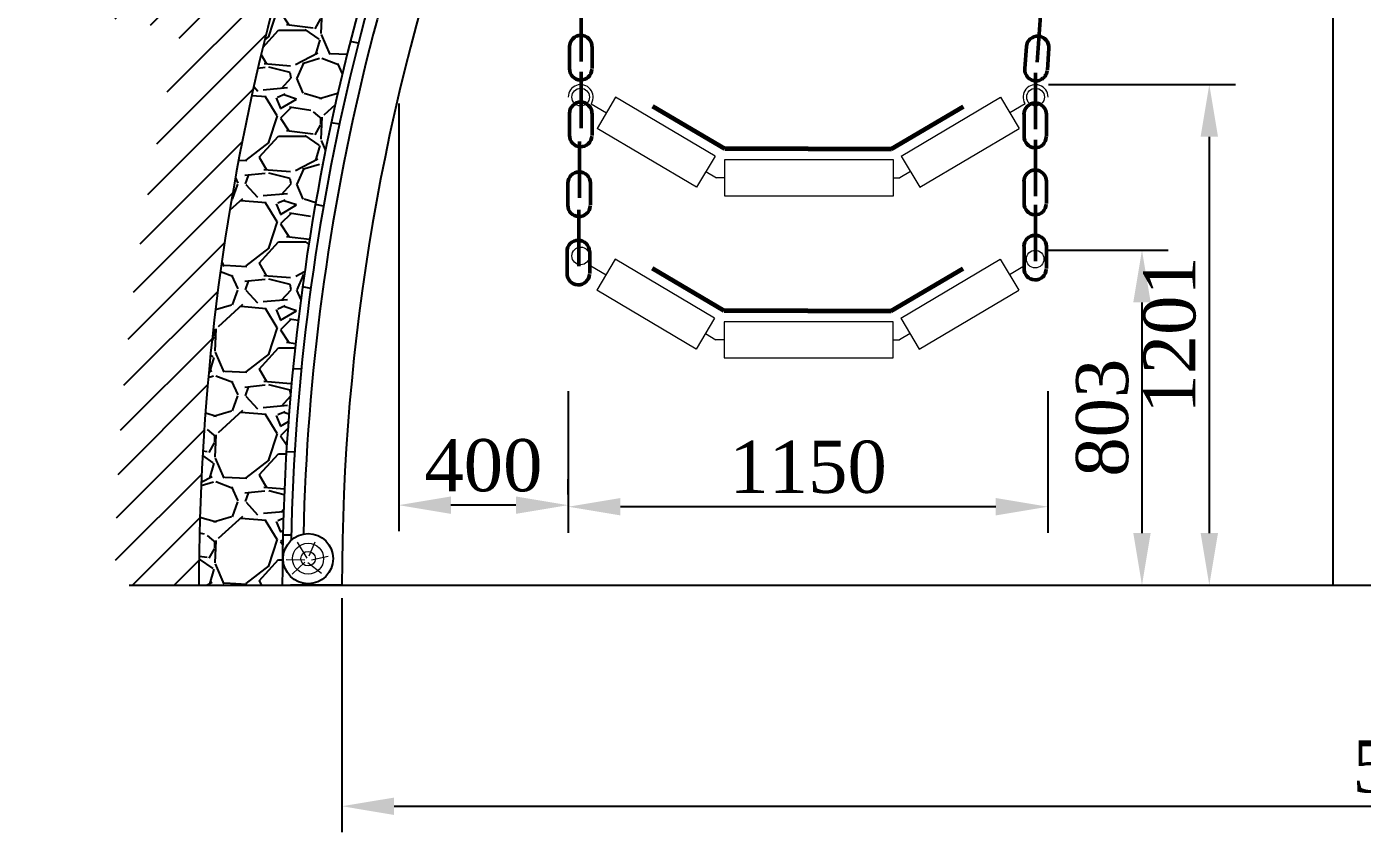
# Model space of a CAD drawing. Header units: millimetres. Extents: x -46762 to 161452, y -66984 to 31524.
# Drawn here: x -172 to 3030, y 9912 to 11845 of the extents above; entities that cross this region are included whole.
import ezdxf

# ---------------------------------------------------------------- set-up
doc = ezdxf.new("R2010")
doc.units = ezdxf.units.MM
doc.header["$LTSCALE"] = 0.5
doc.styles.get("Standard").update_dxf_attribs({"font": 'TIMES.TTF'})
doc.dimstyles.new('ISO-25', dxfattribs={"dimscale": 50, "dimtxt": 2.5, "dimasz": 2.5, "dimexe": 1.25, "dimexo": 0.625, "dimtad": 1, "dimdec": 0, "dimtxsty": 'Standard', "dimcen": 2.5, "dimadec": 0, "dimazin": 0, "dimtfac": 1, "dimtdec": 0, "dimtmove": 0, "dimatfit": 3, "dimfxl": 1, "dimarcsym": 0})

# ---------------------------------------------------------------- blocks, each defined once
blk = doc.blocks.new('*D28')
at = {"color": 0, "lineweight": -2}
for p, q in [((719.9, 11660.1), (719.9, 10634.4)), ((1126.1, 10722.4), (1126.1, 10759.4)), ((1001.1, 10696.9), (844.9, 10696.9))]:
    blk.add_line(p, q, dxfattribs=at)
at = {"color": 0}
for points in [[(844.9, 10717.7), (844.9, 10676.1), (719.9, 10696.9)], [(1001.1, 10717.7), (1001.1, 10676.1), (1126.1, 10696.9)]]:
    blk.add_solid(points, dxfattribs=at)
at = {"layer": 'Defpoints', "color": 0}
for p in [(719.9, 11691.4), (719.9, 10696.9), (1126.1, 10691.1)]:
    blk.add_point(p, dxfattribs=at)
at = {"color": 0, "lineweight": 15, "insert": (923, 10791.7), "char_height": 125, "attachment_point": 5}
blk.add_mtext('400', dxfattribs=at)
blk = doc.blocks.new('*D29')
at = {"color": 0, "lineweight": -2}
for p, q in [((1126.4, 10970.3), (1126.4, 10630.7)), ((2276.4, 10970.3), (2276.4, 10630.7)), ((2151.4, 10693.2), (1251.4, 10693.2))]:
    blk.add_line(p, q, dxfattribs=at)
at = {"color": 0}
for points in [[(1251.4, 10714), (1251.4, 10672.3), (1126.4, 10693.2)], [(2151.4, 10714), (2151.4, 10672.3), (2276.4, 10693.2)]]:
    blk.add_solid(points, dxfattribs=at)
at = {"layer": 'Defpoints', "color": 0}
for p in [(1126.4, 11001.5), (2276.4, 11001.5), (1126.4, 10693.2)]:
    blk.add_point(p, dxfattribs=at)
at = {"color": 0, "lineweight": 15, "insert": (1701.4, 10788), "char_height": 125, "attachment_point": 5}
blk.add_mtext('1150', dxfattribs=at)
blk = doc.blocks.new('*D30')
at = {"color": 0, "lineweight": -2}
for p, q in [((3195.1, 14600), (7828.4, 14600)), ((7765.9, 14475), (7765.9, 10630)), ((73.9, 10505), (7828.4, 10505))]:
    blk.add_line(p, q, dxfattribs=at)
at = {"color": 0}
for points in [[(7745.1, 14475), (7786.8, 14475), (7765.9, 14600)], [(7745.1, 10630), (7786.8, 10630), (7765.9, 10505)]]:
    blk.add_solid(points, dxfattribs=at)
at = {"layer": 'Defpoints', "color": 0}
for p in [(3163.9, 14600), (42.7, 10505), (7765.9, 10505)]:
    blk.add_point(p, dxfattribs=at)
at = {"color": 0, "lineweight": 15, "insert": (7670.9, 12427.9), "char_height": 125, "attachment_point": 5, "rotation": 90}
blk.add_mtext('4095', dxfattribs=at)
blk = doc.blocks.new('*D31')
at = {"color": 0, "lineweight": -2}
for p, q in [((583.9, 10473.7), (583.9, 9912.2)), ((5743.9, 10473.7), (5743.9, 9912.2)), ((708.9, 9974.7), (5618.9, 9974.7))]:
    blk.add_line(p, q, dxfattribs=at)
at = {"color": 0}
for points in [[(708.9, 9995.5), (708.9, 9953.8), (583.9, 9974.7)], [(5618.9, 9995.5), (5618.9, 9953.8), (5743.9, 9974.7)]]:
    blk.add_solid(points, dxfattribs=at)
at = {"layer": 'Defpoints', "color": 0}
for p in [(583.9, 10505), (5743.9, 10505), (5743.9, 9974.7)]:
    blk.add_point(p, dxfattribs=at)
at = {"color": 0, "lineweight": 15, "insert": (3195.1, 10069.5), "char_height": 125, "attachment_point": 5}
blk.add_mtext('5160', dxfattribs=at)
blk = doc.blocks.new('*D44')
at = {"color": 0, "lineweight": -2}
for p, q in [((2277.9, 11705.7), (2725.7, 11705.7)), ((2663.2, 11580.7), (2663.2, 10630)), ((2277.9, 10505), (2725.7, 10505))]:
    blk.add_line(p, q, dxfattribs=at)
at = {"color": 0}
for points in [[(2642.4, 11580.7), (2684.1, 11580.7), (2663.2, 11705.7)], [(2642.4, 10630), (2684.1, 10630), (2663.2, 10505)]]:
    blk.add_solid(points, dxfattribs=at)
at = {"layer": 'Defpoints', "color": 0}
for p in [(2246.6, 11705.7), (2246.6, 10505), (2663.2, 10505)]:
    blk.add_point(p, dxfattribs=at)
at = {"color": 0, "insert": (2568.4, 11105.3), "char_height": 125, "attachment_point": 5, "rotation": 90}
blk.add_mtext('1201', dxfattribs=at)
blk = doc.blocks.new('*D45')
at = {"color": 0, "lineweight": -2}
for p, q in [((2277, 11308.4), (2564.3, 11308.4)), ((2501.8, 11183.4), (2501.8, 10630)), ((2277.9, 10505), (2564.3, 10505))]:
    blk.add_line(p, q, dxfattribs=at)
at = {"color": 0}
for points in [[(2481, 11183.4), (2522.6, 11183.4), (2501.8, 11308.4)], [(2481, 10630), (2522.6, 10630), (2501.8, 10505)]]:
    blk.add_solid(points, dxfattribs=at)
at = {"layer": 'Defpoints', "color": 0}
for p in [(2245.7, 11308.4), (2246.6, 10505), (2501.8, 10505)]:
    blk.add_point(p, dxfattribs=at)
at = {"color": 0, "insert": (2407, 10906.7), "char_height": 125, "attachment_point": 5, "rotation": 90}
blk.add_mtext('803', dxfattribs=at)

msp = doc.modelspace()

# ---------------------------------------------------------------- hatches: boundary and pattern name
h = msp.add_hatch()
h.set_pattern_fill('GRAVEL', color=256, scale=10, style=0)
h.set_pattern_definition([(228.0128, (2492.245, 33310.203), (-2032.001727, -2286.002809), [34.172, -3383.05]), (184.9697, (2469.385, 33284.803), (3048.0049306, 253.9982075), [58.6405, -5805.4]), (132.5104, (2410.965, 33279.723), (2539.998152, -2794.002729), [41.3482, -4093.47]), (267.2737, (2311.905, 33216.223), (253.998897, 5079.9983653), [53.4005, -5286.64]), (292.8337, (2309.365, 33162.883), (-1270.0036056, 3048.001733), [52.3634, -5183.98]), (357.2737, (2329.685, 33114.623), (-5079.9983653, 253.998897), [53.4005, -5286.64]), (37.6942, (2383.025, 33112.083), (-3302.002086, -2539.9977357), [70.6194, -6991.31]), (72.2553, (2438.905, 33155.263), (1778.0035565, 5588.0016206), [66.672, -6600.53]), (121.4296, (2459.225, 33218.763), (-2032.0005235, 3301.996116), [53.5813, -5304.55]), (175.2364, (2431.285, 33264.483), (2793.997805, -253.997616), [61.1713, -2997.39]), (222.3974, (2370.325, 33269.563), (-3048.0000917, -2793.996365), [79.1078, -7831.68]), (138.8141, (2563.365, 33213.683), (-1777.998867, 1523.997656), [27.0005, -2673.06]), (171.4692, (2543.045, 33231.463), (3301.9949596, -508.00128), [51.3682, -5085.46]), (225, (2492.24, 33239.08), (-5e-14, -253.9998), [35.921, -323.289]), (203.1986, (2474.465, 33269.563), (1270.004283, 508.002227), [19.344, -1915.06]), (291.8014, (2456.685, 33261.943), (-254.00018, 762.00049), [27.3566, -1340.48]), (30.9638, (2466.845, 33236.543), (761.999195, 508.0004), [44.432, -1436.63]), (161.5651, (2504.945, 33259.4), (508.00023, -253.99962), [32.1287, -771.09]), (16.3895, (2309.365, 33261.943), (2540.001401, 761.998415), [45.0088, -4455.88]), (70.3462, (2352.545, 33274.643), (-1015.997169, -2793.996049), [37.76, -3738.22]), (293.1986, (2504.945, 33310.203), (-508.002227, 1270.004283), [38.688, -1895.72]), (343.6105, (2520.185, 33274.643), (-2540.001401, 761.998415), [45.0088, -4455.88]), (339.444, (2309.365, 33104.463), (-1270.001576, 507.999384), [43.4035, -2126.77]), (294.7751, (2350.005, 33089.223), (-1269.99704, 2793.998703), [36.3672, -3600.36]), (66.8014, (2507.485, 33056.203), (508.002227, 1270.004283), [38.688, -1895.72]), (17.354, (2522.725, 33091.763), (-3302.000178, -1015.998468), [42.5783, -4215.24]), (69.444, (2383.025, 33056.203), (-507.999384, -1270.001576), [21.7018, -2148.48]), (101.3099, (2492.245, 33056.203), (-253.99875, 1015.99675), [12.9515, -1282.2]), (165.9638, (2489.705, 33068.9), (762.00054, -253.99956), [52.3634, -994.905]), (186.009, (2438.905, 33081.603), (2539.9962544, 253.999407), [48.5267, -4804.14]), (303.6901, (2466.845, 33213.68), (-254.00009, 507.9995), [36.6324, -879.178]), (353.1572, (2487.165, 33183.203), (4318.0017857, -508.002275), [63.9557, -6331.6]), (60.9454, (2550.665, 33175.583), (-1015.997637, -1777.99576), [26.1508, -2588.94]), (90, (2563.36, 33198.44), (-254, 254), [15.24, -238.76]), (120.2564, (2433.825, 33089.223), (1015.997847, -1777.999103), [35.2867, -3493.39]), (48.0128, (2416.045, 33119.703), (2032.001727, 2286.002809), [68.3443, -3348.88]), (0, (2461.76, 33170.5), (254, 254), [66.04, -187.96]), (325.3048, (2527.805, 33170.503), (-2539.995599, 1778.000169), [40.161, -3975.93]), (254.0546, (2560.825, 33147.643), (-254.00065, -1016.00242), [36.983, -1812.17]), (207.646, (2550.665, 33112.083), (-4825.998305, -2540.0015975), [60.2145, -5961.25]), (175.4261, (2497.325, 33084.143), (-3302.0007605, 253.998771), [63.703, -6306.58]), (175.4261, (2497.325, 33084.143), (-3302.0007605, 253.998771), [63.703, -6306.58])])
h.paths.add_polyline_path([(447.82, 10776.38), (242.7, 10646.65, 0.0064377), (240.87, 10504.96), (440.87, 10504.96, -0.012802)])
h.paths.add_polyline_path([(473.56, 11092.88), (272.37, 11092.88, 0.0203253), (242.7, 10646.65), (447.82, 10776.38, -0.0149733)])
h.paths.add_polyline_path([(572.66, 11679.85), (352.4, 11607.25, 0.0236624), (272.37, 11092.88), (473.56, 11092.88, -0.0280855)])
h.paths.add_polyline_path([(632.08, 11916.12), (440.97, 11975.41, 0.0172078), (352.4, 11607.25), (572.66, 11679.85, -0.0114868)])
h.paths.add_polyline_path([(885.42, 12630.33), (653.46, 12595.57, 0.0298078), (440.97, 11975.41), (632.08, 11916.12, -0.0357714)])
h = msp.add_hatch()
h.set_pattern_fill('JIS_WOOD', color=256, scale=100, style=0)
h.set_pattern_definition([(45, (-8067.316, 33056.2), (-50, 50), [])])
h.paths.add_polyline_path([(264.62, 11015.61), (63.78, 11015.61, 0.022419), (40.87, 10504.96), (240.87, 10504.96, -0.0232364)])
h.paths.add_polyline_path([(301.57, 11320.02), (112.7, 11407.24, 0.0173063), (63.78, 11015.61), (264.62, 11015.61, -0.0139337)])
h.paths.add_polyline_path([(420.9, 11901.02), (154.55, 11843.26), (198.27, 11835.55, 0.0191537), (112.7, 11407.24), (301.57, 11320.02, -0.026965)])
edge = h.paths.add_edge_path()
edge.add_line((446.41, 11994.88), (-171.89, 12103.47))
edge.add_spline(control_points=[(-171.89, 12103.47), (-152.94, 12032.28), (-127.03, 11960.31), (-101.12, 11888.34)], knot_values=[2698.4600856, 2698.4600856, 2698.4600856, 2698.4600856, 2913.1516164, 2913.1516164, 2913.1516164, 2913.1516164], degree=3, periodic=0)
edge.add_line((-101.12, 11888.34), (154.55, 11843.26))
edge.add_line((154.55, 11843.26), (420.9, 11901.02))
edge.add_arc((5743.87, 10504.96), 5503, 164.29125, 165.30396, ccw=False)

# ---------------------------------------------------------------- linework, layer by layer
for p, q in [((2959.3, 14577.84), (2959.3, 10504.95)), ((623.36, 11805.14), (603.74, 11809.11)), ((577.92, 11610.85), (558.21, 11614.34)), ((539.75, 11414.45), (520.06, 11417.94)), ((509.05, 11216.78), (489.34, 11220.28)), ((486.33, 11022.96), (466.34, 11024.06)), ((470.53, 10824.26), (450.52, 10824.72)), ((462.23, 10624.54), (442.23, 10625)), ((583.87, 10504.96), (460.87, 10504.96))]:
    msp.add_line(p, q)
at = {"linetype": 'Continuous', "lineweight": 50}
for p, q in [((1157.37, 11896.55), (1157.37, 11761.37)), ((2259.92, 11894.25), (2250.15, 11759.42)), ((1157.32, 11736.51), (1157.32, 11601.33)), ((2246.92, 11734.16), (2246.92, 11598.98)), ((1153.47, 11568.97), (1153.47, 11433.79)), ((2246.92, 11573.41), (2246.92, 11438.23)), ((1151.54, 11405.27), (1151.54, 11270.09)), ((2246.92, 11417.08), (2246.92, 11281.9))]:
    msp.add_line(p, q, dxfattribs=at)
at = {"lineweight": 50}
for p, q in [((1129.54, 11743.97), (1129.54, 11796.86)), ((1183.61, 11743.97), (1183.61, 11796.86)), ((2221.14, 11744.07), (2224.96, 11796.83)), ((2275.07, 11740.17), (2278.89, 11792.92)), ((1129.5, 11583.93), (1129.5, 11636.82)), ((1183.57, 11583.93), (1183.57, 11636.82)), ((2219.1, 11581.58), (2219.1, 11634.46)), ((2273.17, 11581.58), (2273.17, 11634.46)), ((1125.64, 11416.38), (1125.64, 11469.27)), ((1179.71, 11416.38), (1179.71, 11469.27)), ((2219.1, 11420.83), (2219.1, 11473.72)), ((2273.17, 11420.83), (2273.17, 11473.72)), ((1123.71, 11252.69), (1123.71, 11305.58)), ((1177.78, 11252.69), (1177.78, 11305.58)), ((2219.1, 11264.49), (2219.1, 11317.38)), ((2273.17, 11264.49), (2273.17, 11317.38))]:
    msp.add_line(p, q, dxfattribs=at)
at = {"lineweight": 20}
for p, q in [((1181.39, 11659.61), (1217.79, 11638.12)), ((2221.38, 11659.61), (2184.98, 11638.12)), ((1456.03, 11496.96), (1481.4, 11481.92)), ((1946.74, 11496.96), (1921.36, 11481.92)), ((1500.96, 11481.92), (1481.4, 11481.92)), ((1906.17, 11481.92), (1921.36, 11481.92)), ((1180.48, 11271.09), (1216.88, 11249.59)), ((2220.47, 11271.09), (2184.07, 11249.59)), ((1455.12, 11108.44), (1480.49, 11093.39)), ((1500.06, 11093.39), (1480.49, 11093.39)), ((1905.27, 11093.39), (1920.46, 11093.39)), ((1945.83, 11108.44), (1920.46, 11093.39))]:
    msp.add_line(p, q, dxfattribs=at)
at = {"lineweight": 9}
for p, q in [((1240.02, 11675.62), (1195.65, 11600.79)), ((1478.21, 11534.38), (1240.02, 11675.62)), ((1924.55, 11534.38), (2162.74, 11675.62)), ((2162.74, 11675.62), (2207.11, 11600.79)), ((1433.84, 11459.55), (1195.65, 11600.79)), ((1968.92, 11459.55), (2207.11, 11600.79)), ((1478.21, 11534.38), (1433.84, 11459.55)), ((1924.55, 11534.38), (1968.92, 11459.55)), ((1906.17, 11525.3), (1500.96, 11525.3)), ((1500.96, 11525.3), (1500.96, 11438.54)), ((1906.17, 11438.54), (1906.17, 11525.3)), ((1500.96, 11438.54), (1906.17, 11438.54)), ((1239.12, 11287.09), (1194.74, 11212.26)), ((1477.31, 11145.85), (1239.12, 11287.09)), ((1923.64, 11145.85), (2161.84, 11287.09)), ((2161.84, 11287.09), (2206.21, 11212.26)), ((1432.93, 11071.02), (1194.74, 11212.26)), ((1968.02, 11071.02), (2206.21, 11212.26)), ((1477.31, 11145.85), (1432.93, 11071.02)), ((1923.64, 11145.85), (1968.02, 11071.02)), ((1500.06, 11136.77), (1500.06, 11050.01)), ((1905.27, 11136.77), (1500.06, 11136.77)), ((1905.27, 11050.01), (1905.27, 11136.77)), ((1500.06, 11050.01), (1905.27, 11050.01)), ((476.44, 10608.49), (499.28, 10569.58)), ((518.49, 10608.49), (504.47, 10574.25)), ((450.48, 10566.47), (494.61, 10565.95)), ((510.7, 10565.95), (551.19, 10574.25)), ((494.61, 10560.25), (464.5, 10531.2)), ((501.87, 10559.21), (535.1, 10533.79))]:
    msp.add_line(p, q, dxfattribs=at)
at = {"lineweight": 60}
for p, q in [((1501.38, 11551.42), (1329.06, 11652.94)), ((1901.38, 11551.42), (2073.7, 11652.94)), ((1701.38, 11551.42), (1501.38, 11551.42)), ((1701.38, 11551.42), (1901.38, 11551.42)), ((1500.48, 11162.89), (1328.16, 11264.41)), ((1900.48, 11162.89), (2072.8, 11264.41)), ((1700.48, 11162.89), (1500.48, 11162.89)), ((1700.48, 11162.89), (1900.48, 11162.89))]:
    msp.add_line(p, q, dxfattribs=at)
at = {"lineweight": 5}
for centre in [(1156.14, 11675.79), (2246.62, 11675.79), (1156.14, 11294.75), (2245.72, 11287.26)]:
    msp.add_circle(centre, 21.16, dxfattribs=at)
msp.add_circle((502.68, 10568.57), 60)
at = {"lineweight": 9}
for radius in [37.2, 17.46]:
    msp.add_circle((502.68, 10568.57), radius, dxfattribs=at)
for radius, start, end in [(5160, 141.433, 180), (5503, 153.50585, 180), (5303, 153.74483, 180), (5283, 153.74419, 178.83188), (5254, 153.74325, 178.66365), (5254, 179.94547, 180)]:
    msp.add_arc((5743.87, 10504.96), radius, start, end)
at = {"linetype": 'Continuous', "lineweight": 50}
for centre, radius, start, end in [((1156.25, 11796.8), 26.98, 0, 180), ((2251.59, 11794.84), 26.98, 355.85693, 175.85693), ((1156.16, 11743.3), 26.67, 178.13005, 358.13005), ((2247.64, 11741.49), 26.67, 173.98699, 353.98699), ((1156.2, 11636.76), 26.98, 0, 180), ((2245.8, 11634.4), 26.98, 0, 180), ((1156.12, 11583.26), 26.67, 178.13005, 358.13005), ((2245.72, 11580.91), 26.67, 178.13005, 358.13005), ((1152.35, 11469.21), 26.98, 0, 180), ((2245.8, 11473.66), 26.98, 0, 180), ((1152.26, 11415.72), 26.67, 178.13005, 358.13005), ((2245.72, 11420.16), 26.67, 178.13005, 358.13005), ((2245.8, 11317.32), 26.98, 0, 180), ((1150.42, 11305.52), 26.98, 0, 180), ((1150.33, 11252.03), 26.67, 178.13005, 358.13005), ((2245.72, 11263.83), 26.67, 178.13005, 358.13005)]:
    msp.add_arc(centre, radius, start, end, dxfattribs=at)
at = {"lineweight": 20}
for centre, start, end in [((1156.14, 11675.79), 329.33324, 180), ((2246.62, 11675.79), 0, 210.66676)]:
    msp.add_arc(centre, 29.92, start, end, dxfattribs=at)

# ---------------------------------------------------------------- dimensions: what is measured, and where the dimension line sits
at = {"lineweight": 15}
dim = msp.add_linear_dim(base=(7765.93, 10504.95), p1=(3163.87, 14599.96), p2=(42.68, 10504.95), angle=90, dimstyle='ISO-25', dxfattribs=at)
dim.commit()
dim.dimension.update_dxf_attribs({"geometry": '*D30', "text_midpoint": (7765.93, 12427.92), "dimtype": 160})
dim = msp.add_linear_dim(base=(719.94, 10696.89), p1=(1126.1, 10691.12), p2=(719.94, 11691.4), text='400', dimstyle='ISO-25', dxfattribs=at)
dim.commit()
dim.dimension.update_dxf_attribs({"geometry": '*D28', "text_midpoint": (923.02, 10791.72)})
for base, p1, picture, middle in [((2663.25, 10504.95), (2246.62, 11705.71), '*D44', (2568.41, 11105.33)), ((2501.81, 10504.95), (2245.72, 11308.42), '*D45', (2406.98, 10906.69))]:
    dim = msp.add_linear_dim(base=base, p1=p1, p2=(2246.62, 10504.95), angle=90, dimstyle='ISO-25')
    dim.commit()
    dim.dimension.update_dxf_attribs({"geometry": picture, "text_midpoint": middle})
dim = msp.add_linear_dim(base=(1126.38, 10693.16), p1=(2276.38, 11001.53), p2=(1126.38, 11001.53), angle=180, dimstyle='ISO-25', dxfattribs=at)
dim.commit()
dim.dimension.update_dxf_attribs({"geometry": '*D29', "text_midpoint": (1701.38, 10788)})
dim = msp.add_linear_dim(base=(5743.87, 9974.68), p1=(583.87, 10504.96), p2=(5743.87, 10504.96), dimstyle='ISO-25', dxfattribs=at)
dim.commit()
dim.dimension.update_dxf_attribs({"geometry": '*D31', "text_midpoint": (3195.07, 9974.68), "dimtype": 160})

doc.saveas('drawing.dxf')
